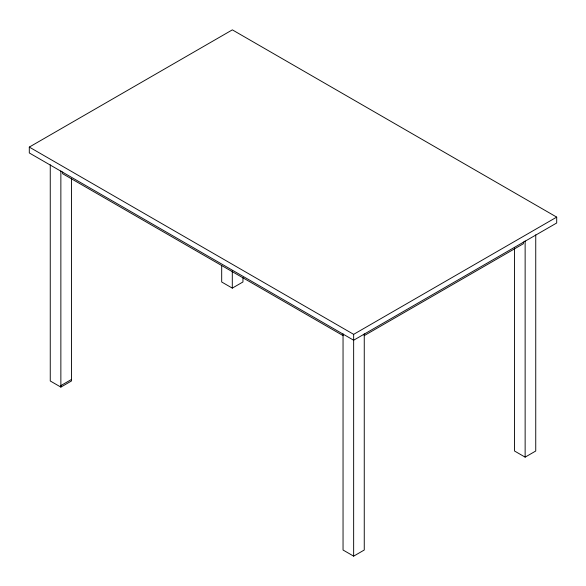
<?xml version="1.0" encoding="UTF-8"?>
<svg xmlns="http://www.w3.org/2000/svg" width="586" height="586" viewBox="0 0 586 586"><rect width="100%" height="100%" fill="white"/><g stroke="black" fill="none" stroke-linecap="round" stroke-linejoin="round"><path stroke-width="0.88" d="M29.3 147.086L232.349 29.857L556.7 217.12L556.7 222.988L353.651 340.217L29.3 152.953L29.3 147.086L353.651 334.35L556.7 217.12M60.863 385.588L71.47 379.464M50.257 164.812L50.257 380.981L60.863 387.104L71.47 380.981L71.47 178.62M221.691 265.583L221.691 281.998L232.298 288.122L242.956 281.969L242.956 277.412M364.096 335.697L523.393 243.732L523.393 241.996M343.044 333.852L343.044 550.02L353.651 556.143L364.258 550.02L364.258 333.852M514.53 247.775L514.53 451.015L525.137 457.139L535.743 451.015L535.743 234.847M343.206 335.697L62.607 173.698L62.607 171.962M525.137 240.971L525.137 457.139M353.651 334.35L353.651 556.143M232.298 270.725L232.298 288.122M60.863 170.951L60.863 387.104"/></g></svg>
